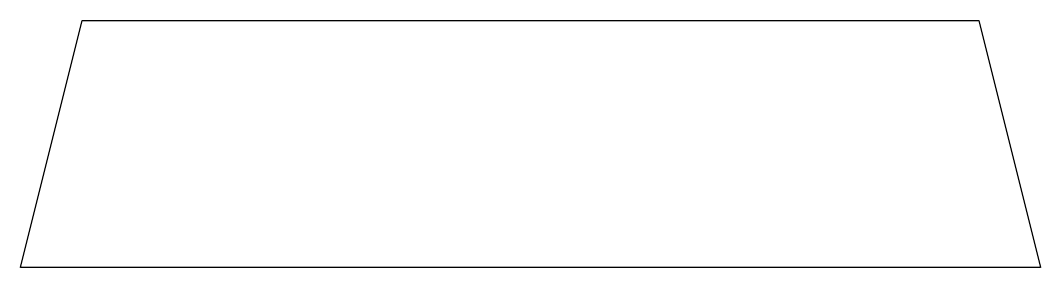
# Model space of a CAD drawing. Header units: millimetres. Extents: x -714 to 3, y 455 to 629.
import ezdxf

# ---------------------------------------------------------------- set-up
doc = ezdxf.new("R2010")
doc.units = ezdxf.units.MM
doc.layers.get('0').update_dxf_attribs({"linetype": 'CONTINUOUS'})

msp = doc.modelspace()

# ---------------------------------------------------------------- linework, layer by layer
msp.add_lwpolyline([(-714.48, 455), (-671.1, 628.85), (-40.36, 628.85), (3.03, 455)], close=True)

doc.saveas('drawing.dxf')
